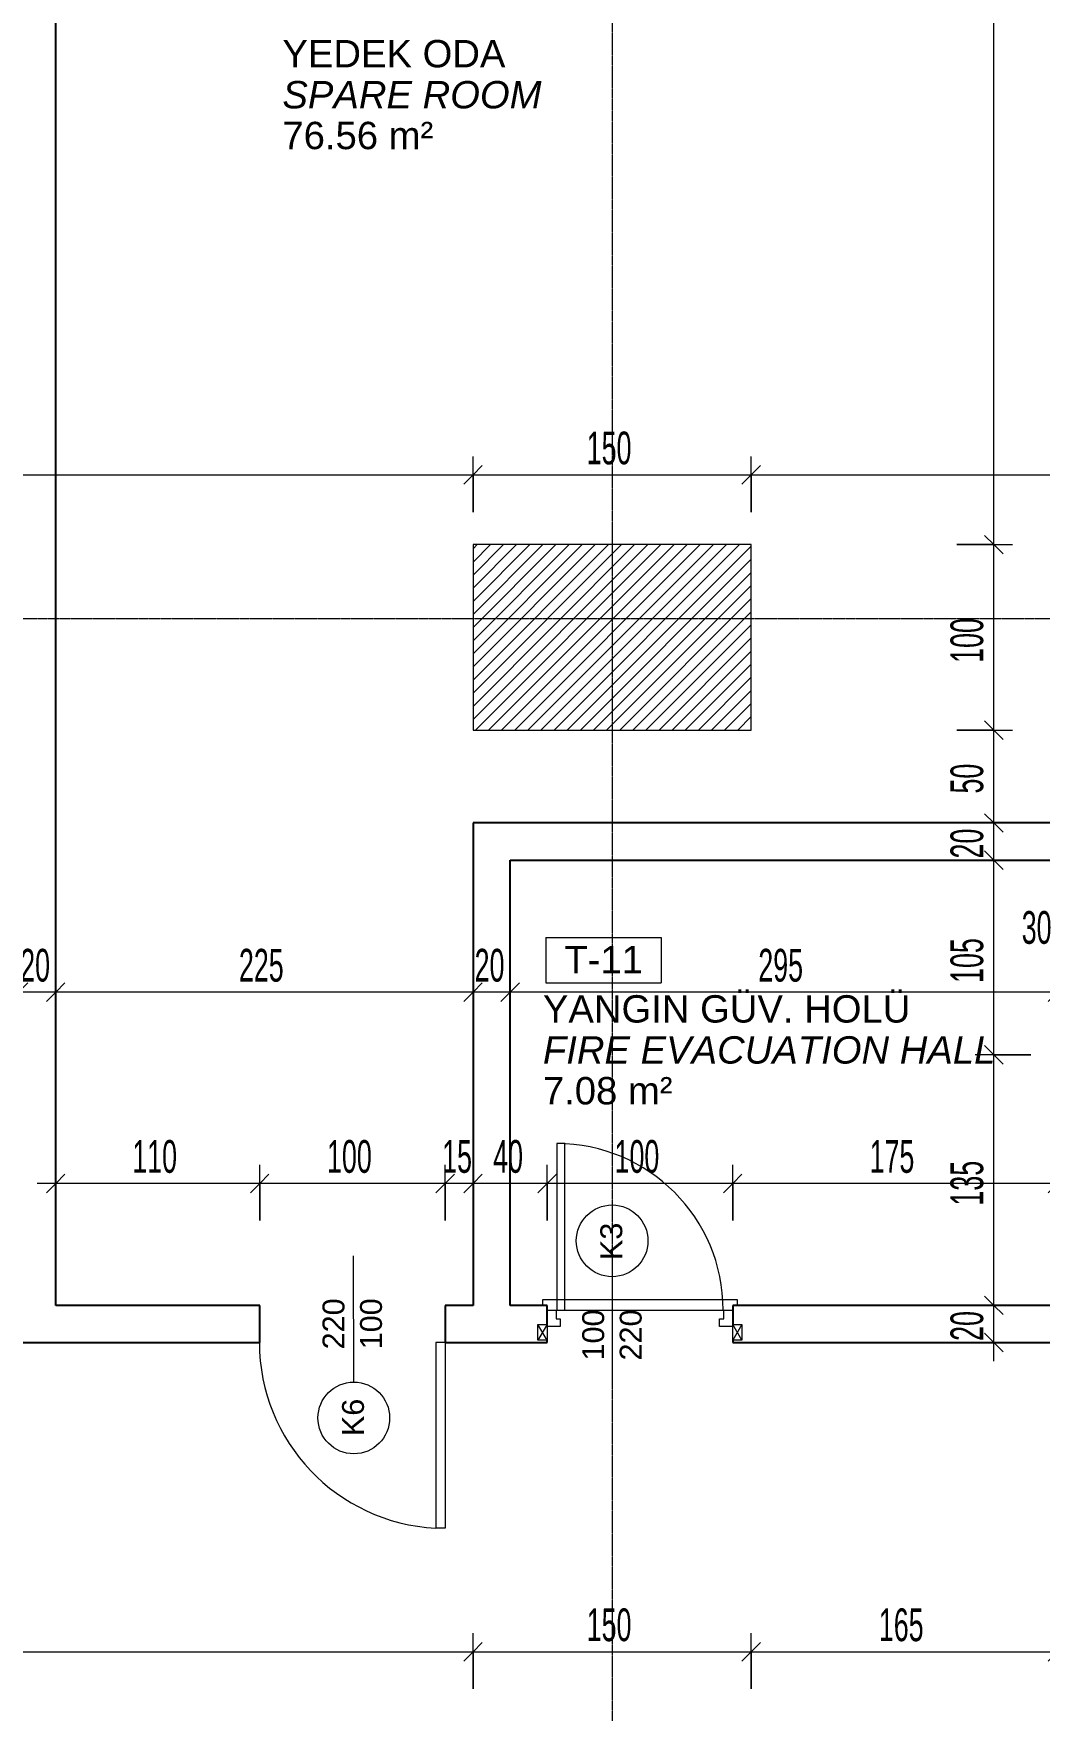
# Model space of a CAD drawing. Header units: centimetres. Extents: x -9345 to 11316, y -7197 to -3465.
# Drawn here: x 8934 to 9476, y -5449 to -4545 of the extents above; entities that cross this region are included whole.
import ezdxf

# ---------------------------------------------------------------- set-up
doc = ezdxf.new("R2010")
doc.units = ezdxf.units.CM
doc.linetypes.add('Grid Line 1_4_', pattern=[1.11125, 0.635, -0.15875, 0.15875, -0.15875])
for name, color, linetype, lineweight in [('A-ANNO-DIMS', 211, 'Continuous', 9), ('A-ANNO-DIMS-100', 211, 'Continuous', 9), ('A-AREA-IDEN', 2, 'Continuous', 9), ('A-DOOR', 31, 'Continuous', 9), ('A-DOOR-FRAM', 31, 'Continuous', 18), ('A-DOOR-IDEN', 31, 'Continuous', 9), ('A-WALL', 113, 'Continuous', 9), ('S-COLS', 52, 'Continuous', 9), ('S-GRID', 1, 'Continuous', 9)]:
    doc.layers.add(name, color=color, linetype=linetype, lineweight=lineweight)
doc.styles.add('Arial_2', font='arial.ttf', dxfattribs={"height": 14.752994})
doc.styles.add('Arial_5', font='arial.ttf', dxfattribs={"height": 11.802395})
doc.styles.add('Arial_I', font='ariali.ttf', dxfattribs={"height": 14.752994})
doc.styles.add('Swis721 LtCn BT_1', font='swisscl.ttf', dxfattribs={"width": 0.8, "height": 17.639445})
doc.dimstyles.new('IUAS_DIMENSION_INSIDE_100_3', dxfattribs={"dimscale": 30.48, "dimtxt": 18, "dimasz": 0.328084, "dimexe": 0.328084, "dimexo": 0.0625, "dimgap": 0, "dimtad": 1, "dimdec": 0, "dimdsep": 46, "dimtxsty": 'Swis721 LtCn BT_1', "dimblk1": 'OBLIQUE', "dimblk2": 'OBLIQUE', "dimsah": 1, "dimcen": 0.09, "dimdle": 0.328084, "dimazin": 0, "dimtfac": 1, "dimtdec": 4, "dimtix": 1, "dimtmove": 1, "dimatfit": 3, "dimfxl": 0.656168, "dimfxlon": 1, "dimtvp": 1, "dimtolj": 1, "dimtzin": 0, "dimarcsym": 2})
doc.dimstyles.new('IUAS_DIMENSION_INSIDE_100_5', dxfattribs={"dimscale": 30.48, "dimtxt": 18, "dimasz": 0.328084, "dimexe": 0.328084, "dimexo": 0.0625, "dimgap": 0, "dimtad": 1, "dimdec": 0, "dimdsep": 46, "dimtxsty": 'Swis721 LtCn BT_1', "dimblk1": 'OBLIQUE', "dimblk2": 'OBLIQUE', "dimsah": 1, "dimcen": 0.09, "dimdle": 0.328084, "dimazin": 0, "dimtfac": 1, "dimtdec": 4, "dimtix": 1, "dimtmove": 0, "dimatfit": 3, "dimfxl": 0.656168, "dimfxlon": 1, "dimtvp": 1, "dimtolj": 1, "dimtzin": 0, "dimarcsym": 2})

# ---------------------------------------------------------------- blocks, each defined once
blk = doc.blocks.new('ExtSgl Flush Fire Escape - IUAS_A_DOOR_K3 _Yangın Kapısı 100x220_-1640866-_123_30 TEKNİK KAT _ TECHNICAL LEVEL')
at = {"layer": 'A-DOOR'}
for p, q in [((-55, 0.25), (-50, 8.75)), ((-55, 8.75), (-50, 0.25)), ((-55, 0.25), (-55, 8.75)), ((-55, 8.75), (-50, 8.75)), ((-50, 0.25), (-55, 0.25)), ((-50, 8.75), (-50, 0.25)), ((50, 0.25), (55, 8.75)), ((50, 8.75), (55, 0.25)), ((50, 0.25), (50, 8.75)), ((50, 8.75), (55, 8.75)), ((55, 0.25), (50, 0.25)), ((55, 8.75), (55, 0.25)), ((44.85, -7.5), (-44.85, -7.5)), ((40.45, -7.5), (40.45, -97.2)), ((44.85, -7.5), (40.45, -7.5)), ((44.85, -97.2), (44.85, -7.5)), ((-52.5, -10), (-52.5, -13)), ((-52.5, -13), (52.5, -13)), ((52.5, -13), (52.5, -10)), ((40.45, -97.2), (44.85, -97.2))]:
    blk.add_line(p, q, dxfattribs=at)
blk.add_arc((44.85, -7.5), 89.7, 180, 270, dxfattribs=at)
at = {"layer": 'A-DOOR-FRAM'}
for p, q in [((-50, 1.4), (-42.95, 1.4)), ((-42.95, 1.4), (-42.95, -2.8)), ((42.95, 1.4), (50, 1.4)), ((42.95, -2.8), (42.95, 1.4)), ((-45.15, -7.5), (-50, -7.5)), ((-45.15, -2.8), (-45.15, -7.5)), ((-42.95, -2.8), (-45.15, -2.8)), ((45.15, -2.8), (42.95, -2.8)), ((45.15, -7.5), (45.15, -2.8)), ((50, -7.5), (45.15, -7.5))]:
    blk.add_line(p, q, dxfattribs=at)
blk = doc.blocks.new('M_Single-Flush2 - IUAS_A_DOOR_K6 _sac kasa- sac kanat  100x220_-1641089-_123_30 TEKNİK KAT _ TECHNICAL LEVEL')
at = {"layer": 'A-DOOR', "lineweight": 18}
for p, q in [((44.9, -10), (44.9, -110.04)), ((50, -10), (44.9, -10)), ((50, -10), (50, -110.04)), ((50, -110.04), (44.9, -110.04))]:
    blk.add_line(p, q, dxfattribs=at)
at = {"layer": 'A-DOOR'}
blk.add_arc((50, -10), 100.17, 180, 267.08159, dxfattribs=at)
blk = doc.blocks.new('IUAS_A_ROOM_100S - No_İsmi_Alan-1315501-_123_30 TEKNİK KAT _ TECHNICAL LEVEL')
at = {"layer": 'A-AREA-IDEN'}
for p, q in [((-0.101, 0.1926), (-0.101, -0.0511)), ((-0.101, 0.1926), (0.5191, 0.1926)), ((0.5191, 0.1926), (0.5191, -0.0511)), ((-0.101, -0.0511), (0.5191, -0.0511))]:
    blk.add_line(p, q, dxfattribs=at)
blk = doc.blocks.new('DIMBLOCK338-_123_30 TEKNİK KAT _ TECHNICAL LEVEL')
at = {"layer": 'A-ANNO-DIMS-100', "transparency": 16777216}
for p, q in [((8475.78, -4802.94), (8475.78, -4772.94)), ((8475.78, -4782.94), (8480.78, -4777.94)), ((9170.78, -4802.94), (9170.78, -4772.94)), ((9170.78, -4782.94), (9175.78, -4777.94)), ((8475.78, -4782.94), (8470.78, -4787.94)), ((8475.78, -4782.94), (9170.78, -4782.94)), ((8475.78, -4782.94), (8475.78, -4802.94)), ((9170.78, -4782.94), (9165.78, -4787.94)), ((9170.78, -4782.94), (9170.78, -4802.94))]:
    blk.add_line(p, q, dxfattribs=at)
at = {"layer": 'A-ANNO-DIMS-100', "color": 0, "transparency": 16777216, "insert": (8809.57, -4759.59), "char_height": 17.639, "width": 32.9143, "attachment_point": 1, "line_spacing_factor": 0.971848, "style": 'Swis721 LtCn BT_1'}
blk.add_mtext('695', dxfattribs=at)
blk = doc.blocks.new('_Oblique')
at = {"color": 0, "linetype": 'ByBlock', "lineweight": -2}
blk.add_line((-0.5, -0.5), (0.5, 0.5), dxfattribs=at)
blk = doc.blocks.new('DIMBLOCK339-_123_30 TEKNİK KAT _ TECHNICAL LEVEL')
at = {"layer": 'A-ANNO-DIMS-100', "transparency": 16777216}
for p, q in [((9170.78, -4802.94), (9170.78, -4772.94)), ((9170.78, -4782.94), (9175.78, -4777.94)), ((9320.78, -4802.94), (9320.78, -4772.94)), ((9320.78, -4782.94), (9325.78, -4777.94)), ((9170.78, -4782.94), (9165.78, -4787.94)), ((9170.78, -4782.94), (9320.78, -4782.94)), ((9170.78, -4782.94), (9170.78, -4802.94)), ((9320.78, -4782.94), (9315.78, -4787.94)), ((9320.78, -4782.94), (9320.78, -4802.94))]:
    blk.add_line(p, q, dxfattribs=at)
at = {"layer": 'A-ANNO-DIMS-100', "color": 0, "transparency": 16777216, "insert": (9232.07, -4759.59), "char_height": 17.639, "width": 32.9143, "attachment_point": 1, "line_spacing_factor": 0.971848, "style": 'Swis721 LtCn BT_1'}
blk.add_mtext('150', dxfattribs=at)
blk = doc.blocks.new('DIMBLOCK340-_123_30 TEKNİK KAT _ TECHNICAL LEVEL')
at = {"layer": 'A-ANNO-DIMS-100', "transparency": 16777216}
for p, q in [((9815.78, -4762.94), (9815.78, -4792.94)), ((9815.78, -4782.94), (9815.78, -4762.94)), ((9320.78, -4802.94), (9320.78, -4772.94)), ((9320.78, -4782.94), (9325.78, -4777.94)), ((9815.78, -4782.94), (9820.78, -4777.94)), ((9320.78, -4782.94), (9315.78, -4787.94)), ((9320.78, -4782.94), (9825.78, -4782.94)), ((9320.78, -4782.94), (9320.78, -4802.94)), ((9815.78, -4782.94), (9810.78, -4787.94))]:
    blk.add_line(p, q, dxfattribs=at)
at = {"layer": 'A-ANNO-DIMS-100', "color": 0, "transparency": 16777216, "insert": (9554.57, -4759.59), "char_height": 17.639, "width": 32.9143, "attachment_point": 1, "line_spacing_factor": 0.971848, "style": 'Swis721 LtCn BT_1'}
blk.add_mtext('495', dxfattribs=at)
blk = doc.blocks.new('DIMBLOCK372-_123_30 TEKNİK KAT _ TECHNICAL LEVEL')
at = {"layer": 'A-ANNO-DIMS-100', "transparency": 16777216}
for p, q in [((8475.78, -5437.23), (8475.78, -5407.23)), ((8475.78, -5417.23), (8480.78, -5412.23)), ((9170.78, -5437.23), (9170.78, -5407.23)), ((9170.78, -5417.23), (9175.78, -5412.23)), ((8475.78, -5417.23), (8470.78, -5422.23)), ((8475.78, -5417.23), (9170.78, -5417.23)), ((8475.78, -5417.23), (8475.78, -5437.23)), ((9170.78, -5417.23), (9165.78, -5422.23)), ((9170.78, -5417.23), (9170.78, -5437.23))]:
    blk.add_line(p, q, dxfattribs=at)
at = {"layer": 'A-ANNO-DIMS-100', "color": 0, "transparency": 16777216, "insert": (8809.57, -5393.87), "char_height": 17.639, "width": 32.9143, "attachment_point": 1, "line_spacing_factor": 0.971848, "style": 'Swis721 LtCn BT_1'}
blk.add_mtext('695', dxfattribs=at)
blk = doc.blocks.new('DIMBLOCK373-_123_30 TEKNİK KAT _ TECHNICAL LEVEL')
at = {"layer": 'A-ANNO-DIMS-100', "transparency": 16777216}
for p, q in [((9170.78, -5437.23), (9170.78, -5407.23)), ((9170.78, -5417.23), (9175.78, -5412.23)), ((9320.78, -5437.23), (9320.78, -5407.23)), ((9320.78, -5417.23), (9325.78, -5412.23)), ((9170.78, -5417.23), (9165.78, -5422.23)), ((9170.78, -5417.23), (9320.78, -5417.23)), ((9170.78, -5417.23), (9170.78, -5437.23)), ((9320.78, -5417.23), (9315.78, -5422.23)), ((9320.78, -5417.23), (9320.78, -5437.23))]:
    blk.add_line(p, q, dxfattribs=at)
at = {"layer": 'A-ANNO-DIMS-100', "color": 0, "transparency": 16777216, "insert": (9232.07, -5393.87), "char_height": 17.639, "width": 32.9143, "attachment_point": 1, "line_spacing_factor": 0.971848, "style": 'Swis721 LtCn BT_1'}
blk.add_mtext('150', dxfattribs=at)
blk = doc.blocks.new('DIMBLOCK374-_123_30 TEKNİK KAT _ TECHNICAL LEVEL')
at = {"layer": 'A-ANNO-DIMS-100', "transparency": 16777216}
for p, q in [((9485.78, -5397.23), (9485.78, -5427.23)), ((9485.78, -5417.23), (9485.78, -5397.23)), ((9320.78, -5437.23), (9320.78, -5407.23)), ((9320.78, -5417.23), (9325.78, -5412.23)), ((9485.78, -5417.23), (9490.78, -5412.23)), ((9320.78, -5417.23), (9315.78, -5422.23)), ((9320.78, -5417.23), (9485.78, -5417.23)), ((9320.78, -5417.23), (9320.78, -5437.23)), ((9485.78, -5417.23), (9480.78, -5422.23))]:
    blk.add_line(p, q, dxfattribs=at)
at = {"layer": 'A-ANNO-DIMS-100', "color": 0, "transparency": 16777216, "insert": (9389.57, -5393.87), "char_height": 17.639, "width": 32.9143, "attachment_point": 1, "line_spacing_factor": 0.971848, "style": 'Swis721 LtCn BT_1'}
blk.add_mtext('165', dxfattribs=at)
blk = doc.blocks.new('DIMBLOCK422-_123_30 TEKNİK KAT _ TECHNICAL LEVEL')
at = {"layer": 'A-ANNO-DIMS-100', "transparency": 16777216}
for p, q in [((9485.78, -5081.74), (9485.78, -5051.74)), ((9515.78, -5081.74), (9515.78, -5051.74)), ((9485.78, -5061.74), (9490.78, -5056.74)), ((9515.78, -5061.74), (9520.78, -5056.74)), ((9485.78, -5061.74), (9480.78, -5066.74)), ((9515.78, -5061.74), (9485.78, -5061.74)), ((9485.78, -5061.74), (9485.78, -5081.74)), ((9515.78, -5061.74), (9510.78, -5066.74)), ((9515.78, -5061.74), (9515.78, -5081.74))]:
    blk.add_line(p, q, dxfattribs=at)
blk.add_ellipse((9484.88, -5061.74), major_axis=(0, 34.65), ratio=0.459036, start_param=4.712389, end_param=6.283185, dxfattribs=at)
at = {"layer": 'A-ANNO-DIMS-100', "color": 0, "transparency": 16777216, "insert": (9466.59, -5018.02), "char_height": 17.639, "width": 21.9429, "attachment_point": 1, "line_spacing_factor": 0.971848, "style": 'Swis721 LtCn BT_1'}
blk.add_mtext('30', dxfattribs=at)
blk = doc.blocks.new('DIMBLOCK423-_123_30 TEKNİK KAT _ TECHNICAL LEVEL')
at = {"layer": 'A-ANNO-DIMS-100', "transparency": 16777216}
for p, q in [((9190.78, -5081.74), (9190.78, -5051.74)), ((9485.78, -5081.74), (9485.78, -5051.74)), ((9190.78, -5061.74), (9195.78, -5056.74)), ((9485.78, -5061.74), (9490.78, -5056.74)), ((9190.78, -5061.74), (9185.78, -5066.74)), ((9485.78, -5061.74), (9190.78, -5061.74)), ((9190.78, -5061.74), (9190.78, -5081.74)), ((9485.78, -5061.74), (9480.78, -5066.74)), ((9485.78, -5061.74), (9485.78, -5081.74))]:
    blk.add_line(p, q, dxfattribs=at)
at = {"layer": 'A-ANNO-DIMS-100', "color": 0, "transparency": 16777216, "insert": (9324.57, -5038.38), "char_height": 17.639, "width": 32.9143, "attachment_point": 1, "line_spacing_factor": 0.971848, "style": 'Swis721 LtCn BT_1'}
blk.add_mtext('295', dxfattribs=at)
blk = doc.blocks.new('DIMBLOCK424-_123_30 TEKNİK KAT _ TECHNICAL LEVEL')
at = {"layer": 'A-ANNO-DIMS-100', "transparency": 16777216}
for p, q in [((9170.78, -5081.74), (9170.78, -5051.74)), ((9190.78, -5081.74), (9190.78, -5051.74)), ((9170.78, -5061.74), (9175.78, -5056.74)), ((9190.78, -5061.74), (9195.78, -5056.74)), ((9170.78, -5061.74), (9165.78, -5066.74)), ((9190.78, -5061.74), (9170.78, -5061.74)), ((9170.78, -5061.74), (9170.78, -5081.74)), ((9190.78, -5061.74), (9185.78, -5066.74)), ((9190.78, -5061.74), (9190.78, -5081.74))]:
    blk.add_line(p, q, dxfattribs=at)
at = {"layer": 'A-ANNO-DIMS-100', "color": 0, "transparency": 16777216, "insert": (9171.64, -5038.38), "char_height": 17.639, "width": 21.9429, "attachment_point": 1, "line_spacing_factor": 0.971848, "style": 'Swis721 LtCn BT_1'}
blk.add_mtext('20', dxfattribs=at)
blk = doc.blocks.new('DIMBLOCK425-_123_30 TEKNİK KAT _ TECHNICAL LEVEL')
at = {"layer": 'A-ANNO-DIMS-100', "transparency": 16777216}
for p, q in [((8945.78, -5081.74), (8945.78, -5051.74)), ((9170.78, -5081.74), (9170.78, -5051.74)), ((8945.78, -5061.74), (8950.78, -5056.74)), ((9170.78, -5061.74), (9175.78, -5056.74)), ((8945.78, -5061.74), (8940.78, -5066.74)), ((9170.78, -5061.74), (8945.78, -5061.74)), ((8945.78, -5061.74), (8945.78, -5081.74)), ((9170.78, -5061.74), (9165.78, -5066.74)), ((9170.78, -5061.74), (9170.78, -5081.74))]:
    blk.add_line(p, q, dxfattribs=at)
at = {"layer": 'A-ANNO-DIMS-100', "color": 0, "transparency": 16777216, "insert": (9044.57, -5038.38), "char_height": 17.639, "width": 32.9143, "attachment_point": 1, "line_spacing_factor": 0.971848, "style": 'Swis721 LtCn BT_1'}
blk.add_mtext('225', dxfattribs=at)
blk = doc.blocks.new('DIMBLOCK426-_123_30 TEKNİK KAT _ TECHNICAL LEVEL')
at = {"layer": 'A-ANNO-DIMS-100', "transparency": 16777216}
for p, q in [((8925.78, -5081.74), (8925.78, -5051.74)), ((8945.78, -5081.74), (8945.78, -5051.74)), ((8925.78, -5061.74), (8930.78, -5056.74)), ((8945.78, -5061.74), (8950.78, -5056.74)), ((8925.78, -5061.74), (8920.78, -5066.74)), ((8945.78, -5061.74), (8925.78, -5061.74)), ((8925.78, -5061.74), (8925.78, -5081.74)), ((8945.78, -5061.74), (8940.78, -5066.74)), ((8945.78, -5061.74), (8945.78, -5081.74))]:
    blk.add_line(p, q, dxfattribs=at)
at = {"layer": 'A-ANNO-DIMS-100', "color": 0, "transparency": 16777216, "insert": (8926.64, -5038.38), "char_height": 17.639, "width": 21.9429, "attachment_point": 1, "line_spacing_factor": 0.971848, "style": 'Swis721 LtCn BT_1'}
blk.add_mtext('20', dxfattribs=at)
blk = doc.blocks.new('DIMBLOCK475-_123_30 TEKNİK KAT _ TECHNICAL LEVEL')
at = {"layer": 'A-ANNO-DIMS-100', "transparency": 16777216}
for p, q in [((9431.53, -5230.53), (9461.53, -5230.53)), ((9451.53, -5230.53), (9431.53, -5230.53)), ((9451.53, -5230.53), (9446.53, -5225.53)), ((9451.53, -5260.53), (9451.53, -5230.53)), ((9451.53, -5230.53), (9456.53, -5235.53)), ((9431.53, -5250.53), (9461.53, -5250.53)), ((9451.53, -5250.53), (9431.53, -5250.53)), ((9451.53, -5250.53), (9446.53, -5245.53)), ((9451.53, -5250.53), (9456.53, -5255.53))]:
    blk.add_line(p, q, dxfattribs=at)
at = {"layer": 'A-ANNO-DIMS-100', "color": 0, "transparency": 16777216, "insert": (9428.18, -5249.67), "char_height": 17.639, "width": 21.9429, "attachment_point": 1, "rotation": 90, "line_spacing_factor": 0.971848, "style": 'Swis721 LtCn BT_1'}
blk.add_mtext('20', dxfattribs=at)
blk = doc.blocks.new('DIMBLOCK476-_123_30 TEKNİK KAT _ TECHNICAL LEVEL')
at = {"layer": 'A-ANNO-DIMS-100', "transparency": 16777216}
for p, q in [((9471.53, -5095.53), (9441.53, -5095.53)), ((9451.53, -5095.53), (9446.53, -5090.53)), ((9451.53, -5230.53), (9451.53, -5095.53)), ((9451.53, -5095.53), (9456.53, -5100.53)), ((9451.53, -5095.53), (9471.53, -5095.53)), ((9431.53, -5230.53), (9461.53, -5230.53)), ((9451.53, -5230.53), (9431.53, -5230.53)), ((9451.53, -5230.53), (9446.53, -5225.53)), ((9451.53, -5230.53), (9456.53, -5235.53))]:
    blk.add_line(p, q, dxfattribs=at)
at = {"layer": 'A-ANNO-DIMS-100', "color": 0, "transparency": 16777216, "insert": (9428.18, -5176.74), "char_height": 17.639, "width": 32.9143, "attachment_point": 1, "rotation": 90, "line_spacing_factor": 0.971848, "style": 'Swis721 LtCn BT_1'}
blk.add_mtext('135', dxfattribs=at)
blk = doc.blocks.new('DIMBLOCK477-_123_30 TEKNİK KAT _ TECHNICAL LEVEL')
at = {"layer": 'A-ANNO-DIMS-100', "transparency": 16777216}
for p, q in [((9451.53, -4990.53), (9446.53, -4985.53)), ((9431.53, -4990.53), (9461.53, -4990.53)), ((9451.53, -4990.53), (9431.53, -4990.53)), ((9451.53, -5095.53), (9451.53, -4990.53)), ((9451.53, -4990.53), (9456.53, -4995.53)), ((9471.53, -5095.53), (9441.53, -5095.53)), ((9451.53, -5095.53), (9446.53, -5090.53)), ((9451.53, -5095.53), (9456.53, -5100.53)), ((9451.53, -5095.53), (9471.53, -5095.53))]:
    blk.add_line(p, q, dxfattribs=at)
at = {"layer": 'A-ANNO-DIMS-100', "color": 0, "transparency": 16777216, "insert": (9428.18, -5056.74), "char_height": 17.639, "width": 32.9143, "attachment_point": 1, "rotation": 90, "line_spacing_factor": 0.971848, "style": 'Swis721 LtCn BT_1'}
blk.add_mtext('105', dxfattribs=at)
blk = doc.blocks.new('DIMBLOCK478-_123_30 TEKNİK KAT _ TECHNICAL LEVEL')
at = {"layer": 'A-ANNO-DIMS-100', "transparency": 16777216}
for p, q in [((9431.53, -4970.53), (9461.53, -4970.53)), ((9451.53, -4970.53), (9431.53, -4970.53)), ((9451.53, -4970.53), (9446.53, -4965.53)), ((9451.53, -4990.53), (9451.53, -4970.53)), ((9451.53, -4970.53), (9456.53, -4975.53)), ((9451.53, -4990.53), (9446.53, -4985.53)), ((9431.53, -4990.53), (9461.53, -4990.53)), ((9451.53, -4990.53), (9431.53, -4990.53)), ((9451.53, -4990.53), (9456.53, -4995.53))]:
    blk.add_line(p, q, dxfattribs=at)
at = {"layer": 'A-ANNO-DIMS-100', "color": 0, "transparency": 16777216, "insert": (9428.18, -4989.67), "char_height": 17.639, "width": 21.9429, "attachment_point": 1, "rotation": 90, "line_spacing_factor": 0.971848, "style": 'Swis721 LtCn BT_1'}
blk.add_mtext('20', dxfattribs=at)
blk = doc.blocks.new('DIMBLOCK479-_123_30 TEKNİK KAT _ TECHNICAL LEVEL')
at = {"layer": 'A-ANNO-DIMS-100', "transparency": 16777216}
for p, q in [((9451.53, -4920.53), (9446.53, -4915.53)), ((9431.53, -4920.53), (9461.53, -4920.53)), ((9451.53, -4920.53), (9431.53, -4920.53)), ((9451.53, -4970.53), (9451.53, -4920.53)), ((9451.53, -4920.53), (9456.53, -4925.53)), ((9431.53, -4970.53), (9461.53, -4970.53)), ((9451.53, -4970.53), (9431.53, -4970.53)), ((9451.53, -4970.53), (9446.53, -4965.53)), ((9451.53, -4970.53), (9456.53, -4975.53))]:
    blk.add_line(p, q, dxfattribs=at)
at = {"layer": 'A-ANNO-DIMS-100', "color": 0, "transparency": 16777216, "insert": (9428.18, -4954.67), "char_height": 17.639, "width": 21.9429, "attachment_point": 1, "rotation": 90, "line_spacing_factor": 0.971848, "style": 'Swis721 LtCn BT_1'}
blk.add_mtext('50', dxfattribs=at)
blk = doc.blocks.new('DIMBLOCK480-_123_30 TEKNİK KAT _ TECHNICAL LEVEL')
at = {"layer": 'A-ANNO-DIMS-100', "transparency": 16777216}
for p, q in [((9451.53, -4820.53), (9446.53, -4815.53)), ((9431.53, -4820.53), (9461.53, -4820.53)), ((9451.53, -4820.53), (9431.53, -4820.53)), ((9451.53, -4920.53), (9451.53, -4820.53)), ((9451.53, -4820.53), (9456.53, -4825.53)), ((9451.53, -4920.53), (9446.53, -4915.53)), ((9431.53, -4920.53), (9461.53, -4920.53)), ((9451.53, -4920.53), (9431.53, -4920.53)), ((9451.53, -4920.53), (9456.53, -4925.53))]:
    blk.add_line(p, q, dxfattribs=at)
at = {"layer": 'A-ANNO-DIMS-100', "color": 0, "transparency": 16777216, "insert": (9428.18, -4884.24), "char_height": 17.639, "width": 32.9143, "attachment_point": 1, "rotation": 90, "line_spacing_factor": 0.971848, "style": 'Swis721 LtCn BT_1'}
blk.add_mtext('100', dxfattribs=at)
blk = doc.blocks.new('DIMBLOCK481-_123_30 TEKNİK KAT _ TECHNICAL LEVEL')
at = {"layer": 'A-ANNO-DIMS-100', "transparency": 16777216}
for p, q in [((9451.53, -4140.53), (9446.53, -4135.53)), ((9451.53, -4820.53), (9451.53, -4130.53)), ((9431.53, -4140.53), (9461.53, -4140.53)), ((9451.53, -4140.53), (9431.53, -4140.53)), ((9451.53, -4140.53), (9456.53, -4145.53)), ((9451.53, -4820.53), (9446.53, -4815.53)), ((9431.53, -4820.53), (9461.53, -4820.53)), ((9451.53, -4820.53), (9431.53, -4820.53)), ((9451.53, -4820.53), (9456.53, -4825.53))]:
    blk.add_line(p, q, dxfattribs=at)
at = {"layer": 'A-ANNO-DIMS-100', "color": 0, "transparency": 16777216, "insert": (9428.18, -4494.24), "char_height": 17.639, "width": 32.9143, "attachment_point": 1, "rotation": 90, "line_spacing_factor": 0.971848, "style": 'Swis721 LtCn BT_1'}
blk.add_mtext('680', dxfattribs=at)
blk = doc.blocks.new('DOOR TAG SOLA C_2mm - TR_Kapi_pozu_04_saga_uste_2mm-1642461-_123_30 TEKNİK KAT _ TECHNICAL LEVEL')
at = {"layer": 'A-DOOR-IDEN'}
blk.add_line((-0.3137, -0.007), (0.3666, -0.0062), dxfattribs=at)
blk.add_circle((-0.5069, -0.0072), 0.1932, dxfattribs=at)
blk = doc.blocks.new('C_2mm - TR_Kapi_pozu_04_saga_uste_2mm-519964-_123_30 TEKNİK KAT _ TECHNICAL LEVEL')
at = {"layer": 'A-DOOR-IDEN'}
blk.add_line((0.3146, 0), (-0.1854, 0), dxfattribs=at)
blk.add_circle((0.5078, 0), 0.1932, dxfattribs=at)
blk = doc.blocks.new('DIMBLOCK584-_123_30 TEKNİK KAT _ TECHNICAL LEVEL')
at = {"layer": 'A-ANNO-DIMS-100', "transparency": 16777216}
for p, q in [((9310.78, -5184.79), (9310.78, -5154.79)), ((9310.78, -5164.79), (9315.78, -5159.79)), ((9485.78, -5184.79), (9485.78, -5154.79)), ((9485.78, -5164.79), (9490.78, -5159.79)), ((9310.78, -5164.79), (9305.78, -5169.79)), ((9495.78, -5164.79), (9310.78, -5164.79)), ((9310.78, -5164.79), (9310.78, -5184.79)), ((9485.78, -5164.79), (9480.78, -5169.79)), ((9485.78, -5164.79), (9485.78, -5184.79))]:
    blk.add_line(p, q, dxfattribs=at)
at = {"layer": 'A-ANNO-DIMS-100', "color": 0, "transparency": 16777216, "insert": (9384.57, -5141.44), "char_height": 17.639, "width": 32.9143, "attachment_point": 1, "line_spacing_factor": 0.971848, "style": 'Swis721 LtCn BT_1'}
blk.add_mtext('175', dxfattribs=at)
blk = doc.blocks.new('DIMBLOCK585-_123_30 TEKNİK KAT _ TECHNICAL LEVEL')
at = {"layer": 'A-ANNO-DIMS-100', "transparency": 16777216}
for p, q in [((9210.78, -5184.79), (9210.78, -5154.79)), ((9210.78, -5164.79), (9215.78, -5159.79)), ((9310.78, -5184.79), (9310.78, -5154.79)), ((9310.78, -5164.79), (9315.78, -5159.79)), ((9210.78, -5164.79), (9205.78, -5169.79)), ((9310.78, -5164.79), (9210.78, -5164.79)), ((9210.78, -5164.79), (9210.78, -5184.79)), ((9310.78, -5164.79), (9305.78, -5169.79)), ((9310.78, -5164.79), (9310.78, -5184.79))]:
    blk.add_line(p, q, dxfattribs=at)
at = {"layer": 'A-ANNO-DIMS-100', "color": 0, "transparency": 16777216, "insert": (9247.07, -5141.44), "char_height": 17.639, "width": 32.9143, "attachment_point": 1, "line_spacing_factor": 0.971848, "style": 'Swis721 LtCn BT_1'}
blk.add_mtext('100', dxfattribs=at)
blk = doc.blocks.new('DIMBLOCK586-_123_30 TEKNİK KAT _ TECHNICAL LEVEL')
at = {"layer": 'A-ANNO-DIMS-100', "transparency": 16777216}
for p, q in [((9170.78, -5184.79), (9170.78, -5154.79)), ((9170.78, -5164.79), (9175.78, -5159.79)), ((9210.78, -5184.79), (9210.78, -5154.79)), ((9210.78, -5164.79), (9215.78, -5159.79)), ((9170.78, -5164.79), (9165.78, -5169.79)), ((9210.78, -5164.79), (9170.78, -5164.79)), ((9170.78, -5164.79), (9170.78, -5184.79)), ((9210.78, -5164.79), (9205.78, -5169.79)), ((9210.78, -5164.79), (9210.78, -5184.79))]:
    blk.add_line(p, q, dxfattribs=at)
at = {"layer": 'A-ANNO-DIMS-100', "color": 0, "transparency": 16777216, "insert": (9181.64, -5141.44), "char_height": 17.639, "width": 21.9429, "attachment_point": 1, "line_spacing_factor": 0.971848, "style": 'Swis721 LtCn BT_1'}
blk.add_mtext('40', dxfattribs=at)
blk = doc.blocks.new('DIMBLOCK587-_123_30 TEKNİK KAT _ TECHNICAL LEVEL')
at = {"layer": 'A-ANNO-DIMS-100', "transparency": 16777216}
for p, q in [((9155.78, -5184.79), (9155.78, -5154.79)), ((9155.78, -5164.79), (9160.78, -5159.79)), ((9170.78, -5184.79), (9170.78, -5154.79)), ((9170.78, -5164.79), (9175.78, -5159.79)), ((9155.78, -5164.79), (9150.78, -5169.79)), ((9170.78, -5164.79), (9155.78, -5164.79)), ((9155.78, -5164.79), (9155.78, -5184.79)), ((9170.78, -5164.79), (9165.78, -5169.79)), ((9170.78, -5164.79), (9170.78, -5184.79))]:
    blk.add_line(p, q, dxfattribs=at)
at = {"layer": 'A-ANNO-DIMS-100', "color": 0, "transparency": 16777216, "insert": (9154.14, -5141.44), "char_height": 17.639, "width": 21.9429, "attachment_point": 1, "line_spacing_factor": 0.971848, "style": 'Swis721 LtCn BT_1'}
blk.add_mtext('15', dxfattribs=at)
blk = doc.blocks.new('DIMBLOCK588-_123_30 TEKNİK KAT _ TECHNICAL LEVEL')
at = {"layer": 'A-ANNO-DIMS-100', "transparency": 16777216}
for p, q in [((9055.78, -5184.79), (9055.78, -5154.79)), ((9055.78, -5164.79), (9060.78, -5159.79)), ((9155.78, -5184.79), (9155.78, -5154.79)), ((9155.78, -5164.79), (9160.78, -5159.79)), ((9055.78, -5164.79), (9050.78, -5169.79)), ((9155.78, -5164.79), (9055.78, -5164.79)), ((9055.78, -5164.79), (9055.78, -5184.79)), ((9155.78, -5164.79), (9150.78, -5169.79)), ((9155.78, -5164.79), (9155.78, -5184.79))]:
    blk.add_line(p, q, dxfattribs=at)
at = {"layer": 'A-ANNO-DIMS-100', "color": 0, "transparency": 16777216, "insert": (9092.07, -5141.44), "char_height": 17.639, "width": 32.9143, "attachment_point": 1, "line_spacing_factor": 0.971848, "style": 'Swis721 LtCn BT_1'}
blk.add_mtext('100', dxfattribs=at)
blk = doc.blocks.new('DIMBLOCK589-_123_30 TEKNİK KAT _ TECHNICAL LEVEL')
at = {"layer": 'A-ANNO-DIMS-100', "transparency": 16777216}
for p, q in [((8945.78, -5184.79), (8945.78, -5154.79)), ((8945.78, -5164.79), (8950.78, -5159.79)), ((9055.78, -5184.79), (9055.78, -5154.79)), ((9055.78, -5164.79), (9060.78, -5159.79)), ((9055.78, -5164.79), (8935.78, -5164.79)), ((8945.78, -5164.79), (8940.78, -5169.79)), ((8945.78, -5164.79), (8945.78, -5184.79)), ((9055.78, -5164.79), (9050.78, -5169.79)), ((9055.78, -5164.79), (9055.78, -5184.79))]:
    blk.add_line(p, q, dxfattribs=at)
at = {"layer": 'A-ANNO-DIMS-100', "color": 0, "transparency": 16777216, "insert": (8987.07, -5141.44), "char_height": 17.639, "width": 32.9143, "attachment_point": 1, "line_spacing_factor": 0.971848, "style": 'Swis721 LtCn BT_1'}
blk.add_mtext('110', dxfattribs=at)

msp = doc.modelspace()

# ---------------------------------------------------------------- hatches: boundary and pattern name
at = {"layer": 'S-COLS'}
h = msp.add_hatch(dxfattribs=at)
h.set_pattern_fill('FP_7', color=256, style=0, pattern_type=2)
h.set_pattern_definition([(45, (10627.768, 0), (-3.535534, 3.535534), [])])
h.paths.add_polyline_path([(9170.78, -4920.53), (9320.78, -4920.53), (9320.78, -4820.53), (9170.78, -4820.53), (9170.78, -4839.17)], flags=0)

# ---------------------------------------------------------------- linework, layer by layer
at = {"layer": 'A-WALL', "lineweight": 25}
for p, q in [((8945.78, -5230.53), (8945.78, -4140.53)), ((9815.78, -4970.53), (9170.78, -4970.53)), ((9170.78, -4970.53), (9170.78, -5230.53)), ((9190.78, -4990.53), (9485.78, -4990.53)), ((9190.78, -5230.53), (9190.78, -4990.53)), ((9055.78, -5230.53), (8945.78, -5230.53)), ((9055.78, -5250.53), (9055.78, -5230.53)), ((9170.78, -5230.53), (9155.78, -5230.53)), ((9155.78, -5230.53), (9155.78, -5250.53)), ((9210.78, -5230.53), (9190.78, -5230.53)), ((9210.78, -5240.78), (9210.78, -5230.53)), ((9485.78, -5230.53), (9310.78, -5230.53)), ((9310.78, -5230.53), (9310.78, -5240.78)), ((7785.78, -5250.53), (9055.78, -5250.53)), ((9155.78, -5250.53), (9210.78, -5250.53)), ((9210.78, -5250.53), (9210.78, -5249.28)), ((9310.78, -5249.28), (9310.78, -5250.53)), ((9310.78, -5250.53), (9485.78, -5250.53))]:
    msp.add_line(p, q, dxfattribs=at)
at = {"layer": 'S-COLS'}
for p, q in [((9320.78, -4820.53), (9170.78, -4820.53)), ((9170.78, -4820.53), (9170.78, -4920.53)), ((9320.78, -4920.53), (9320.78, -4820.53)), ((9170.78, -4920.53), (9320.78, -4920.53))]:
    msp.add_line(p, q, dxfattribs=at)
at = {"layer": 'S-GRID', "linetype": 'Grid Line 1_4_'}
for p, q in [((9245.78, -3690.18), (9245.78, -6998.97)), ((11178.07, -4860.53), (2341.5, -4860.53))]:
    msp.add_line(p, q, dxfattribs=at)

# ---------------------------------------------------------------- block references
at = {"layer": 'A-AREA-IDEN', "xscale": 99.99999999999994, "yscale": 99.99999999999994, "zscale": 99.99999999999994}
msp.add_blockref('IUAS_A_ROOM_100S - No_İsmi_Alan-1315501-_123_30 TEKNİK KAT _ TECHNICAL LEVEL', (9220.21, -5051.53), dxfattribs=at)
at = {"layer": 'A-DOOR', "rotation": 180}
msp.add_blockref('ExtSgl Flush Fire Escape - IUAS_A_DOOR_K3 _Yangın Kapısı 100x220_-1640866-_123_30 TEKNİK KAT _ TECHNICAL LEVEL', (9260.78, -5240.53), dxfattribs=at)
at = {"layer": 'A-DOOR'}
msp.add_blockref('M_Single-Flush2 - IUAS_A_DOOR_K6 _sac kasa- sac kanat  100x220_-1641089-_123_30 TEKNİK KAT _ TECHNICAL LEVEL', (9105.78, -5240.53), dxfattribs=at)
at = {"layer": 'A-DOOR-IDEN', "xscale": 99.99999999999994, "yscale": 99.99999999999994, "zscale": 99.99999999999994, "rotation": 89.99999999999991}
for name, p in [('C_2mm - TR_Kapi_pozu_04_saga_uste_2mm-519964-_123_30 TEKNİK KAT _ TECHNICAL LEVEL', (9245.78, -5246.53)), ('DOOR TAG SOLA C_2mm - TR_Kapi_pozu_04_saga_uste_2mm-1642461-_123_30 TEKNİK KAT _ TECHNICAL LEVEL', (9105.78, -5240.53))]:
    msp.add_blockref(name, p, dxfattribs=at)

# ---------------------------------------------------------------- texts
at = {"layer": 'A-AREA-IDEN', "char_height": 14.753, "line_spacing_factor": 0.938532}
for s, insert, width, attachment_point, style in [('YEDEK ODA', (9068.01, -4548.52), 142.74, 1, 'Arial_2'), ('SPARE ROOM', (9068.01, -4570.63), 166.86, 1, 'Arial_I'), ('76.56 m²', (9068.01, -4592.62), 96.84, 1, 'Arial_2'), ('T-11', (9241.21, -5036.75), 50.4, 2, 'Arial_2'), ('YANGIN GÜV. HOLÜ', (9208.46, -5063.36), 235.26, 1, 'Arial_2'), ('FIRE EVACUATION HALL', (9208.46, -5085.47), 291.6, 1, 'Arial_I'), ('7.08 m²', (9208.46, -5107.46), 83.16, 1, 'Arial_2')]:
    msp.add_mtext(s, dxfattribs=dict(at, insert=insert, width=width, attachment_point=attachment_point, style=style))
at = {"layer": 'A-DOOR-IDEN', "char_height": 11.802, "attachment_point": 2, "rotation": 90, "line_spacing_factor": 0.938532, "style": 'Arial_5'}
for s, insert, width in [('K3', (9239.41, -5196.04), 24.048), ('220', (9089.65, -5240.5), 32.832), ('100', (9109.87, -5240.47), 32.832), ('100', (9229.65, -5246.48), 32.832), ('220', (9249.87, -5246.48), 32.832), ('K6', (9100.16, -5290.93), 24.048)]:
    msp.add_mtext(s, dxfattribs=dict(at, insert=insert, width=width))

# ---------------------------------------------------------------- dimensions: what is measured, and where the dimension line sits
at = {"layer": 'A-ANNO-DIMS'}
for base, p1, p2, angle, override, picture, middle in [((9451.53, -4140.53), (9431.53, -4820.53), (9431.53, -4140.53), 90, {"dimpost": '<>', "dimfxl": 680}, 'DIMBLOCK481-_123_30 TEKNİK KAT _ TECHNICAL LEVEL', (9442.5, -4480.53)), ((9170.78, -4782.94), (8475.78, -4802.94), (9170.78, -4802.94), 0, {"dimpost": '<>', "dimfxl": 695}, 'DIMBLOCK338-_123_30 TEKNİK KAT _ TECHNICAL LEVEL', (8823.28, -4773.91)), ((9815.78, -4782.94), (9320.78, -4802.94), (9815.78, -4762.94), 0, {"dimpost": '<>', "dimfxl": 496.613532}, 'DIMBLOCK340-_123_30 TEKNİK KAT _ TECHNICAL LEVEL', (9568.28, -4773.91)), ((9451.53, -4820.53), (9431.53, -4920.53), (9431.53, -4820.53), 90, {"dimpost": '<>', "dimfxl": 100}, 'DIMBLOCK480-_123_30 TEKNİK KAT _ TECHNICAL LEVEL', (9442.5, -4870.53)), ((9451.53, -4920.53), (9431.53, -4970.53), (9431.53, -4920.53), 90, {"dimpost": '<>', "dimfxl": 50}, 'DIMBLOCK479-_123_30 TEKNİK KAT _ TECHNICAL LEVEL', (9442.5, -4945.53)), ((9451.53, -4970.53), (9431.53, -4990.53), (9431.53, -4970.53), 90, {"dimpost": '<>', "dimfxl": 20}, 'DIMBLOCK478-_123_30 TEKNİK KAT _ TECHNICAL LEVEL', (9442.5, -4980.53)), ((9451.53, -4990.53), (9471.53, -5095.53), (9431.53, -4990.53), 90, {"dimpost": '<>', "dimfxl": 112.361025}, 'DIMBLOCK477-_123_30 TEKNİK KAT _ TECHNICAL LEVEL', (9442.5, -5043.03)), ((9170.78, -5061.74), (9190.78, -5081.74), (9170.78, -5081.74), 0, {"dimpost": '<>', "dimfxl": 20}, 'DIMBLOCK424-_123_30 TEKNİK KAT _ TECHNICAL LEVEL', (9180.78, -5052.7)), ((9451.53, -5095.53), (9431.53, -5230.53), (9471.53, -5095.53), 90, {"dimpost": '<>', "dimfxl": 140.801278}, 'DIMBLOCK476-_123_30 TEKNİK KAT _ TECHNICAL LEVEL', (9442.49, -5163.03)), ((9055.78, -5164.79), (9155.78, -5184.79), (9055.78, -5184.79), 0, {"dimpost": '<>', "dimfxl": 100}, 'DIMBLOCK588-_123_30 TEKNİK KAT _ TECHNICAL LEVEL', (9105.78, -5155.76)), ((9451.53, -5230.53), (9431.53, -5250.53), (9431.53, -5230.53), 90, {"dimpost": '<>', "dimfxl": 20}, 'DIMBLOCK475-_123_30 TEKNİK KAT _ TECHNICAL LEVEL', (9442.5, -5240.53)), ((9170.78, -5417.23), (8475.78, -5437.23), (9170.78, -5437.23), 0, {"dimpost": '<>', "dimfxl": 695}, 'DIMBLOCK372-_123_30 TEKNİK KAT _ TECHNICAL LEVEL', (8823.28, -5408.19)), ((9485.78, -5417.23), (9320.78, -5437.23), (9485.78, -5397.23), 0, {"dimpost": '<>', "dimfxl": 169.779268}, 'DIMBLOCK374-_123_30 TEKNİK KAT _ TECHNICAL LEVEL', (9403.28, -5408.19))]:
    dim = msp.add_linear_dim(base=base, p1=p1, p2=p2, angle=angle, dimstyle='IUAS_DIMENSION_INSIDE_100_5', override=override, dxfattribs=at)
    dim.commit()
    dim.dimension.update_dxf_attribs({"geometry": picture, "text_midpoint": middle})
for base, p1, p2, override, picture, middle in [((9320.78, -4782.94), (9170.78, -4802.94), (9320.78, -4802.94), {"dimpost": '<>', "dimfxl": 150}, 'DIMBLOCK339-_123_30 TEKNİK KAT _ TECHNICAL LEVEL', (9245.78, -4773.91)), ((8925.78, -5061.74), (8945.78, -5081.74), (8925.78, -5081.74), {"dimpost": '<>', "dimfxl": 20}, 'DIMBLOCK426-_123_30 TEKNİK KAT _ TECHNICAL LEVEL', (8935.78, -5052.7)), ((8945.78, -5061.74), (9170.78, -5081.74), (8945.78, -5081.74), {"dimpost": '<>', "dimfxl": 225}, 'DIMBLOCK425-_123_30 TEKNİK KAT _ TECHNICAL LEVEL', (9058.28, -5052.7)), ((9190.78, -5061.74), (9485.78, -5081.74), (9190.78, -5081.74), {"dimpost": '<>', "dimfxl": 295}, 'DIMBLOCK423-_123_30 TEKNİK KAT _ TECHNICAL LEVEL', (9338.28, -5052.7)), ((8945.78, -5164.79), (9055.78, -5184.79), (8945.78, -5184.79), {"dimpost": '<>', "dimfxl": 110}, 'DIMBLOCK589-_123_30 TEKNİK KAT _ TECHNICAL LEVEL', (9000.78, -5155.76)), ((9155.78, -5164.79), (9170.78, -5184.79), (9155.78, -5184.79), {"dimpost": '<>', "dimfxl": 15}, 'DIMBLOCK587-_123_30 TEKNİK KAT _ TECHNICAL LEVEL', (9163.28, -5155.79)), ((9170.78, -5164.79), (9210.78, -5184.79), (9170.78, -5184.79), {"dimpost": '<>', "dimfxl": 40}, 'DIMBLOCK586-_123_30 TEKNİK KAT _ TECHNICAL LEVEL', (9190.78, -5155.76)), ((9210.78, -5164.79), (9310.78, -5184.79), (9210.78, -5184.79), {"dimpost": '<>', "dimfxl": 100}, 'DIMBLOCK585-_123_30 TEKNİK KAT _ TECHNICAL LEVEL', (9260.78, -5155.76)), ((9310.78, -5164.79), (9485.78, -5184.79), (9310.78, -5184.79), {"dimpost": '<>', "dimfxl": 175}, 'DIMBLOCK584-_123_30 TEKNİK KAT _ TECHNICAL LEVEL', (9398.28, -5155.79)), ((9320.78, -5417.23), (9170.78, -5437.23), (9320.78, -5437.23), {"dimpost": '<>', "dimfxl": 150}, 'DIMBLOCK373-_123_30 TEKNİK KAT _ TECHNICAL LEVEL', (9245.78, -5408.19))]:
    dim = msp.add_linear_dim(base=base, p1=p1, p2=p2, dimstyle='IUAS_DIMENSION_INSIDE_100_5', override=override, dxfattribs=at)
    dim.commit()
    dim.dimension.update_dxf_attribs({"geometry": picture, "text_midpoint": middle})
dim = msp.add_linear_dim(base=(9485.78, -5061.74), p1=(9515.78, -5081.74), p2=(9485.78, -5081.74), angle=0, dimstyle='IUAS_DIMENSION_INSIDE_100_3', override={"dimpost": '<>', "dimfxl": 30}, dxfattribs=at)
dim.commit()
dim.dimension.update_dxf_attribs({"geometry": 'DIMBLOCK422-_123_30 TEKNİK KAT _ TECHNICAL LEVEL', "text_midpoint": (9477.57, -5029.78), "dimtype": 160})

doc.saveas('drawing.dxf')
